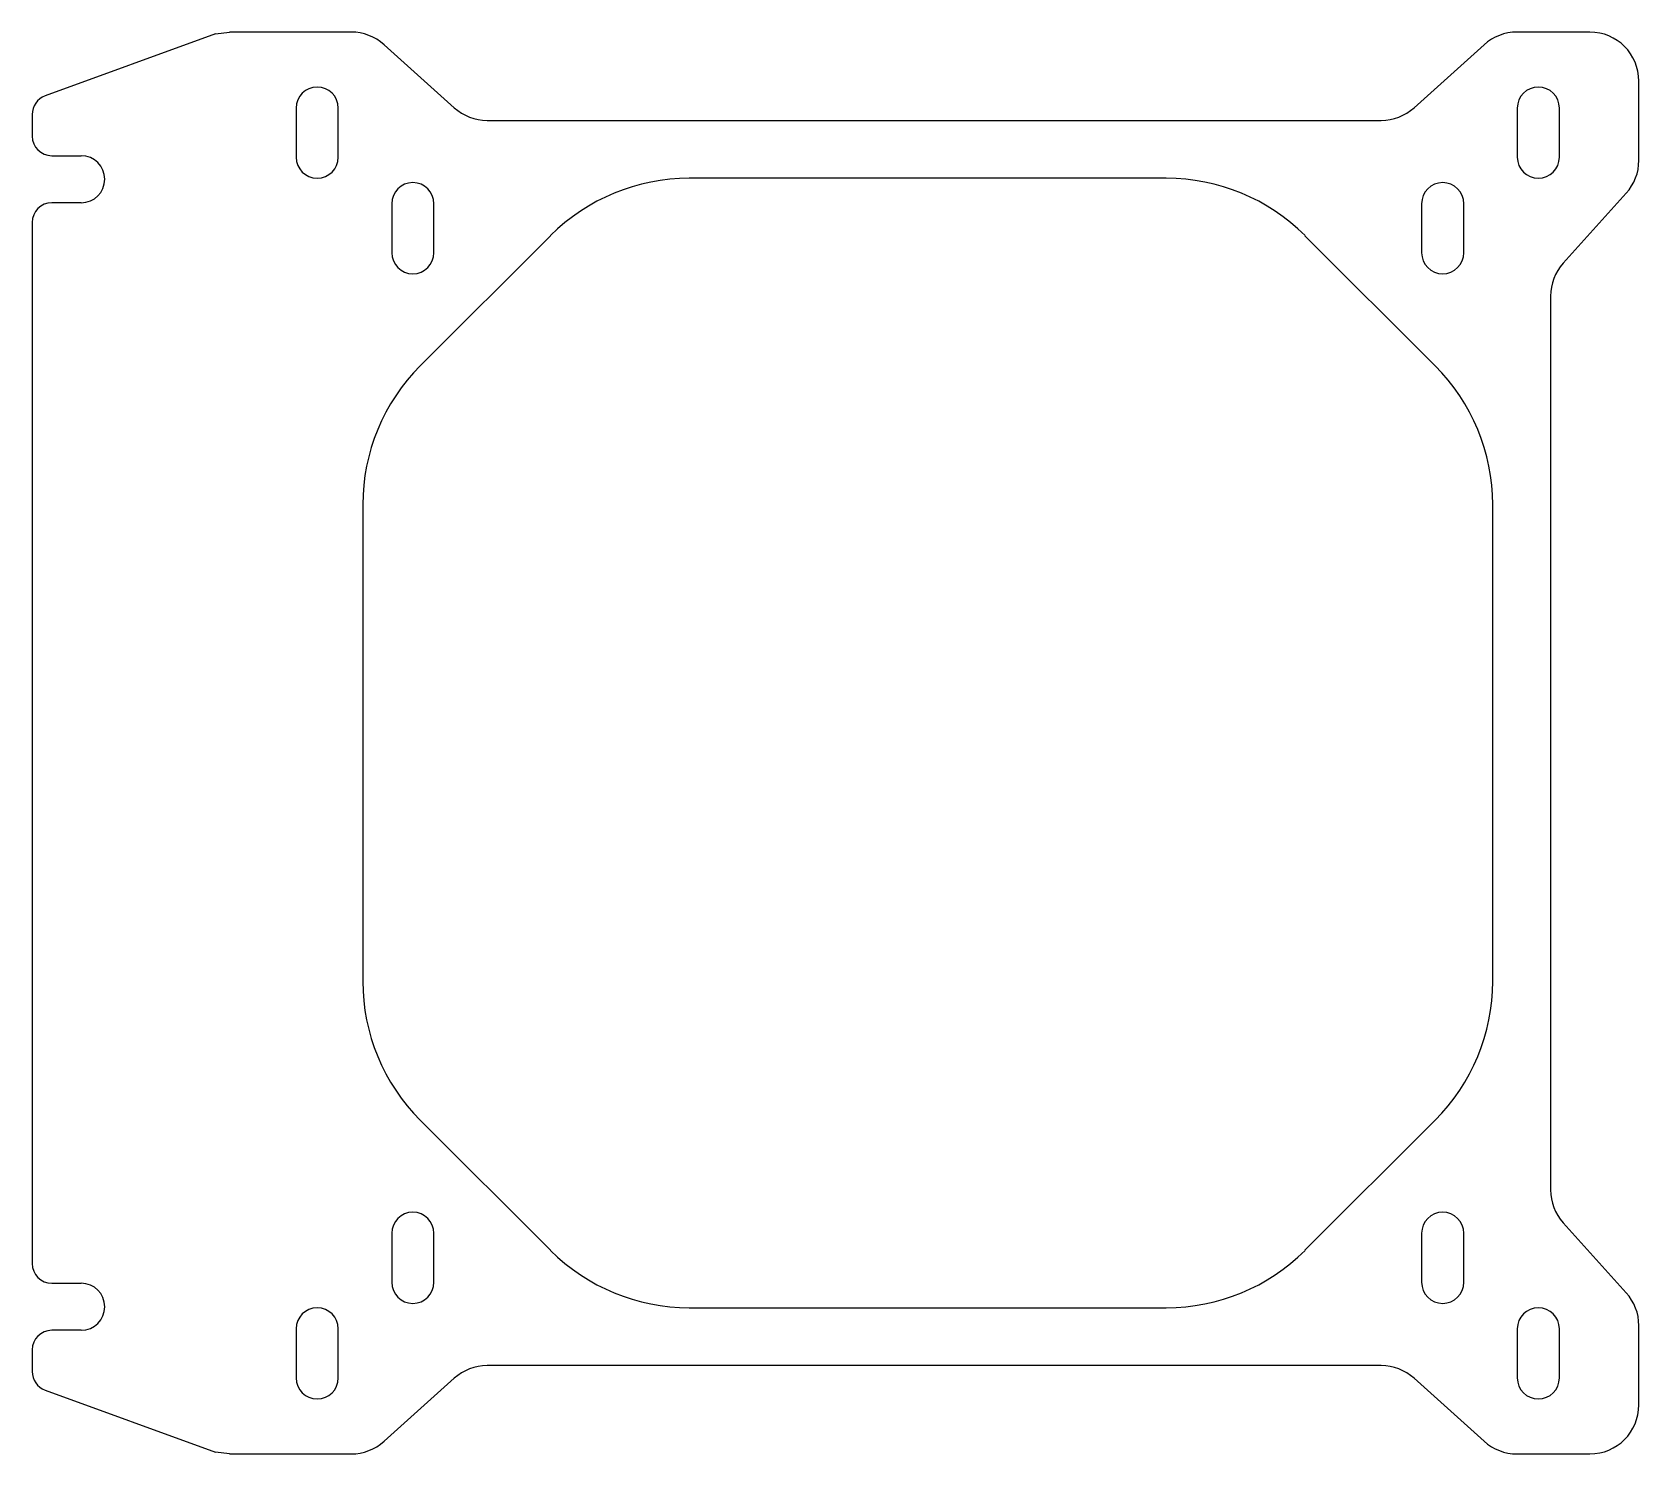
# Model space of a CAD drawing. Header units: millimetres. Extents: x -91 to 73, y -73 to 73.
import ezdxf

# ---------------------------------------------------------------- set-up
doc = ezdxf.new("R2010")
doc.units = ezdxf.units.MM

msp = doc.modelspace()

# ---------------------------------------------------------------- linework, layer by layer
at = {"color": 7, "linetype": 'Continuous', "lineweight": 25}
for p, q in [((-72.61, 72.32), (-90, 65.99)), ((-72.61, 72.32), (-71.2, 72.5)), ((-58.77, 72.5), (-71.2, 72.5)), ((67.5, 72.5), (60.07, 72.5)), ((-55.42, 71.22), (-48.28, 64.78)), ((49.58, 64.78), (56.72, 71.22)), ((72.5, 59.42), (72.5, 67.5)), ((-91.31, 64.11), (-91.31, 61.9)), ((-64.4, 64.75), (-64.4, 59.75)), ((-60.1, 59.75), (-60.1, 64.75)), ((60.1, 64.75), (60.1, 59.75)), ((64.4, 59.75), (64.4, 64.75)), ((-44.93, 63.5), (46.23, 63.5)), ((-89.31, 59.9), (-86.31, 59.9)), ((24.32, 57.6), (-24.32, 57.6)), ((71.22, 56.07), (64.78, 48.93)), ((-86.31, 55.1), (-89.31, 55.1)), ((-54.65, 55), (-54.65, 50)), ((-50.35, 50), (-50.35, 55)), ((50.35, 55), (50.35, 50)), ((54.65, 50), (54.65, 55)), ((-91.31, 53.1), (-91.31, -53.1)), ((-38.46, 51.74), (-51.74, 38.46)), ((51.74, 38.46), (38.46, 51.74)), ((63.5, 45.58), (63.5, -45.58)), ((-57.6, 24.32), (-57.6, -24.32)), ((57.6, -24.32), (57.6, 24.32)), ((-51.74, -38.46), (-38.46, -51.74)), ((38.46, -51.74), (51.74, -38.46)), ((64.78, -48.93), (71.22, -56.07)), ((-54.65, -50), (-54.65, -55)), ((-50.35, -55), (-50.35, -50)), ((50.35, -50), (50.35, -55)), ((54.65, -55), (54.65, -50)), ((-89.31, -55.1), (-86.31, -55.1)), ((-24.32, -57.6), (24.32, -57.6)), ((-86.31, -59.9), (-89.31, -59.9)), ((-64.4, -59.75), (-64.4, -64.75)), ((-60.1, -64.75), (-60.1, -59.75)), ((60.1, -59.75), (60.1, -64.75)), ((64.4, -64.75), (64.4, -59.75)), ((72.5, -67.5), (72.5, -59.42)), ((-91.31, -61.9), (-91.31, -64.11)), ((46.23, -63.5), (-44.93, -63.5)), ((-48.28, -64.78), (-55.42, -71.22)), ((56.72, -71.22), (49.58, -64.78)), ((-90, -65.99), (-72.61, -72.32)), ((-71.2, -72.5), (-72.61, -72.32)), ((-71.2, -72.5), (-58.77, -72.5)), ((60.07, -72.5), (67.5, -72.5))]:
    msp.add_line(p, q, dxfattribs=at)
for centre, radius, start, end in [((-58.77, 67.5), 5, 48.0128, 90), ((60.07, 67.5), 5, 90, 131.9872), ((67.5, 67.5), 5, 0, 90), ((-89.31, 64.11), 2, 110, 180), ((-62.25, 64.75), 2.15, 0, 180), ((62.25, 64.75), 2.15, 0, 180), ((-44.93, 68.5), 5, 228.0128, 270), ((46.23, 68.5), 5, 270, 311.9872), ((-89.31, 61.9), 2, 180, 270), ((-86.31, 57.5), 2.4, 270, 90), ((-62.25, 59.75), 2.15, 180, 0), ((62.25, 59.75), 2.15, 180, 0), ((67.5, 59.42), 5, 318.0128, 0), ((-24.32, 37.6), 20, 90, 135), ((24.32, 37.6), 20, 45, 90), ((-52.5, 55), 2.15, 0, 180), ((52.5, 55), 2.15, 0, 180), ((-89.31, 53.1), 2, 90, 180), ((-52.5, 50), 2.15, 180, 0), ((52.5, 50), 2.15, 180, 0), ((68.5, 45.58), 5, 138.0128, 180), ((-37.6, 24.32), 20, 135, 180), ((37.6, 24.32), 20, 0, 45), ((-37.6, -24.32), 20, 180, 225), ((37.6, -24.32), 20, 315, 0), ((68.5, -45.58), 5, 180, 221.9872), ((-52.5, -50), 2.15, 0, 180), ((52.5, -50), 2.15, 0, 180), ((-24.32, -37.6), 20, 225, 270), ((24.32, -37.6), 20, 270, 315), ((-89.31, -53.1), 2, 180, 270), ((-86.31, -57.5), 2.4, 270, 90), ((-52.5, -55), 2.15, 180, 0), ((52.5, -55), 2.15, 180, 0), ((67.5, -59.42), 5, 0, 41.9872), ((-62.25, -59.75), 2.15, 0, 180), ((62.25, -59.75), 2.15, 0, 180), ((-89.31, -61.9), 2, 90, 180), ((-44.93, -68.5), 5, 90, 131.9872), ((46.23, -68.5), 5, 48.0128, 90), ((-89.31, -64.11), 2, 180, 250), ((-62.25, -64.75), 2.15, 180, 0), ((62.25, -64.75), 2.15, 180, 0), ((67.5, -67.5), 5, 270, 0), ((-58.77, -67.5), 5, 270, 311.9872), ((60.07, -67.5), 5, 228.0128, 270)]:
    msp.add_arc(centre, radius, start, end, dxfattribs=at)

doc.saveas('drawing.dxf')
